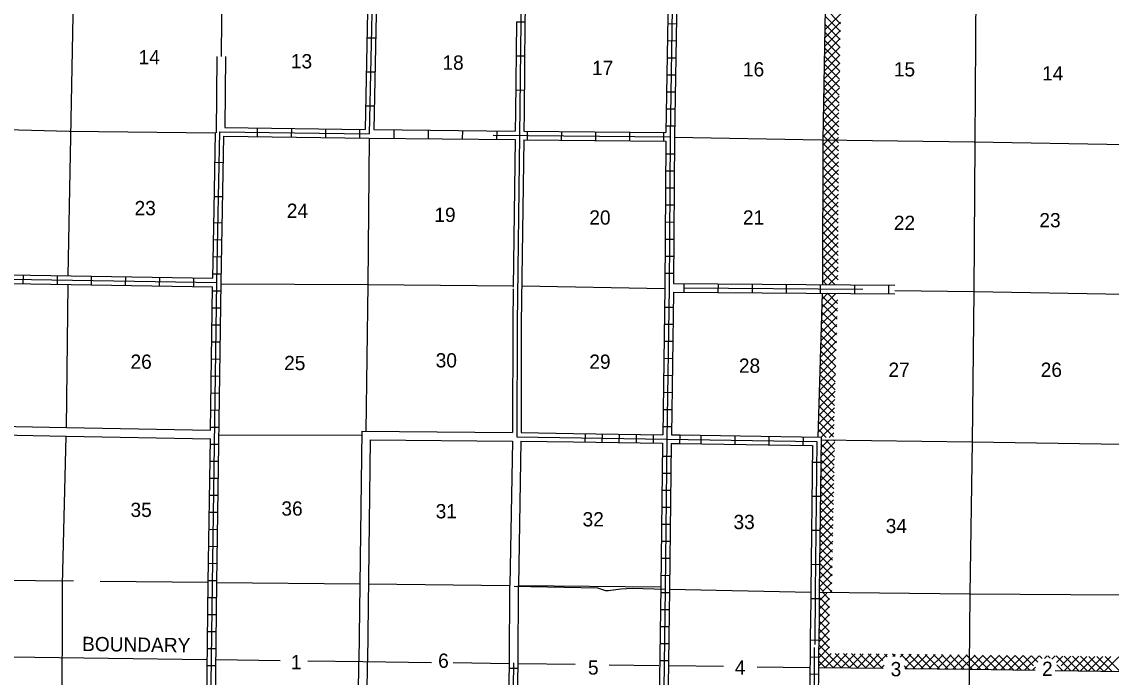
# Model space of a CAD drawing. Extents: x 1172052 to 1638052, y 15900200 to 16275684.
# Drawn here: x 1332436 to 1370566, y 15990290 to 16013242 of the extents above; entities that cross this region are included whole.
import ezdxf

# ---------------------------------------------------------------- set-up
doc = ezdxf.new("R2010")
doc.units = 0
for name, color, linetype in [('L10', 7, 'Continuous'), ('L11', 7, 'Continuous'), ('L13', 7, 'Continuous'), ('L14', 7, 'Continuous'), ('L37', 7, 'Continuous'), ('L8', 7, 'Continuous'), ('L9', 7, 'Continuous')]:
    doc.layers.add(name, color=color, linetype=linetype)

msp = doc.modelspace()

# ---------------------------------------------------------------- linework, layer by layer
at = {"layer": 'L10'}
for p, q in [((1349714, 16010069), (1349707, 16009416)), ((1350014, 16010069), (1350007, 16009413)), ((1349703, 16009116), (1349637, 16003946)), ((1349911, 15998855), (1351741, 15998828)), ((1349608, 15998558), (1349519, 15993506)), ((1349908, 15998555), (1349819, 15993502)), ((1349908, 15998555), (1351749, 15998528)), ((1349509, 15990791), (1349518, 15993506)), ((1349809, 15990790), (1349818, 15993502))]:
    msp.add_line(p, q, dxfattribs=at)
for points in [[(1349855, 16009265), (1349770, 16002682), (1349761, 15998707)], [(1350003, 16009113), (1349920, 16002681), (1349911, 15998855)], [(1349636, 16003891), (1349620, 16002683), (1349611, 15998858)], [(1344339, 15998910), (1349611, 15998858)], [(1344635, 15998607), (1349608, 15998558)], [(1344188, 15988395), (1344224, 15989637), (1344231, 15990844)], [(1344488, 15988392), (1344524, 15989632), (1344531, 15990840)]]:
    msp.add_lwpolyline(points, dxfattribs=at)
at = {"layer": 'L11'}
for points in [[(1339265, 16012028), (1339243, 16009350)], [(1339565, 16012025), (1339544, 16009540)], [(1328653, 15999144), (1333996, 15999031), (1339041, 15998936)], [(1328797, 15998841), (1333993, 15998731), (1339036, 15998636)], [(1344339, 15998910), (1344232, 15990843)], [(1344635, 15998607), (1344532, 15990840)]]:
    msp.add_lwpolyline(points, dxfattribs=at)
at = {"layer": 'L13'}
for p, q in [((1349937, 16003993), (1354945, 16003906)), ((1360451, 16003736), (1360298, 15998696)), ((1339338, 15998781), (1344337, 15998766)), ((1328731, 15993719), (1334249, 15993662)), ((1335178, 15993653), (1338964, 15993614)), ((1339264, 15993611), (1344268, 15993559)), ((1344568, 15993556), (1349519, 15993506)), ((1349818, 15993502), (1354802, 15993451)), ((1355101, 15993370), (1360050, 15993274))]:
    msp.add_line(p, q, dxfattribs=at)
for points in [[(1360660, 16027468), (1360663, 16024852), (1360643, 16019606), (1360565, 16014360), (1360471, 16009098), (1360461, 16004053)], [(1334280, 16019789), (1334245, 16014693), (1334051, 16004346)], [(1339526, 16019791), (1339438, 16014686), (1339415, 16012026)], [(1365854, 16016028), (1365824, 16014353), (1365795, 16009015), (1365759, 16003794), (1365698, 15998531), (1365619, 15993210), (1365576, 15988119)], [(1318389, 16009655), (1323567, 16009598), (1328809, 16009557), (1334092, 16009415), (1339215, 16009350)], [(1344597, 16009166), (1344549, 16004045), (1344481, 15998909)], [(1355280, 16009197), (1360428, 16009107), (1365770, 16009032), (1371079, 16008940), (1376138, 16008916)], [(1334046, 16004046), (1333988, 15999032)], [(1339414, 16004060), (1344549, 16004045), (1349637, 16003996)], [(1362996, 16003837), (1365759, 16003794), (1371043, 16003702), (1376293, 16003619), (1376831, 16003623)], [(1333983, 15998732), (1333849, 15993536), (1333838, 15988519)], [(1360410, 15998598), (1365698, 15998531), (1370965, 15998448), (1376198, 15998332)], [(1360350, 15993269), (1365619, 15993210), (1370912, 15993177), (1376187, 15993085), (1377514, 15993071)]]:
    msp.add_lwpolyline(points, dxfattribs=at)
at = {"layer": 'L37'}
for p, q in [((1361093, 16013175), (1360554, 16013715)), ((1360540, 16012956), (1361099, 16013515)), ((1361088, 16012898), (1360549, 16013437)), ((1360530, 16012380), (1361089, 16012939)), ((1360535, 16012668), (1361094, 16013227)), ((1361078, 16012342), (1360539, 16012881)), ((1361083, 16012620), (1360544, 16013159)), ((1360525, 16012092), (1361084, 16012651)), ((1361073, 16012064), (1360534, 16012603)), ((1360519, 16011804), (1361079, 16012363)), ((1361068, 16011786), (1360529, 16012325)), ((1360509, 16011228), (1361068, 16011787)), ((1360514, 16011516), (1361073, 16012075)), ((1361058, 16011230), (1360519, 16011770)), ((1361063, 16011508), (1360524, 16012048)), ((1360504, 16010940), (1361063, 16011499)), ((1361053, 16010953), (1360514, 16011492)), ((1360499, 16010652), (1361058, 16011211)), ((1361048, 16010675), (1360509, 16011214)), ((1360488, 16010076), (1361047, 16010635)), ((1360494, 16010364), (1361053, 16010923)), ((1361038, 16010119), (1360499, 16010658)), ((1361043, 16010397), (1360504, 16010936)), ((1360483, 16009788), (1361042, 16010347)), ((1361033, 16009841), (1360494, 16010381)), ((1360478, 16009500), (1361037, 16010059)), ((1361023, 16009286), (1360484, 16009825)), ((1361028, 16009563), (1360489, 16010103)), ((1360470, 16008926), (1361027, 16009483)), ((1360473, 16009212), (1361032, 16009771)), ((1361019, 16009007), (1360479, 16009547)), ((1360470, 16008643), (1361022, 16009195)), ((1361019, 16008724), (1360474, 16009269)), ((1360469, 16008360), (1361019, 16008909)), ((1361018, 16008160), (1360470, 16008707)), ((1361018, 16008442), (1360471, 16008990)), ((1360468, 16007793), (1361018, 16008342)), ((1360469, 16008076), (1361018, 16008626)), ((1361017, 16007877), (1360469, 16008425)), ((1360468, 16007509), (1361017, 16008059)), ((1361016, 16007595), (1360469, 16008143)), ((1360467, 16007226), (1361017, 16007776)), ((1361016, 16007313), (1360468, 16007860)), ((1361015, 16007031), (1360468, 16007578)), ((1360466, 16006942), (1361016, 16007492)), ((1360466, 16006659), (1361016, 16007209)), ((1361015, 16006748), (1360467, 16007296)), ((1360465, 16006376), (1361015, 16006925)), ((1361014, 16006466), (1360467, 16007014)), ((1360465, 16006092), (1361014, 16006642)), ((1361013, 16005902), (1360465, 16006449)), ((1361014, 16006184), (1360466, 16006731)), ((1360464, 16005809), (1361014, 16006359)), ((1360464, 16005525), (1361013, 16006075)), ((1361012, 16005619), (1360465, 16006167)), ((1360463, 16005242), (1361013, 16005792)), ((1361012, 16005337), (1360464, 16005885)), ((1360462, 16004959), (1361012, 16005508)), ((1360462, 16004675), (1361012, 16005225)), ((1361011, 16004772), (1360463, 16005320)), ((1361011, 16005055), (1360464, 16005602)), ((1360461, 16004392), (1361011, 16004941)), ((1361010, 16004490), (1360463, 16005038)), ((1360461, 16004108), (1361010, 16004658)), ((1360906, 16004029), (1360461, 16004473)), ((1361010, 16004208), (1360462, 16004755)), ((1360618, 16004034), (1360461, 16004191)), ((1360668, 16004033), (1360994, 16004359)), ((1360436, 16003235), (1360929, 16003728)), ((1360445, 16003527), (1360651, 16003733)), ((1360990, 16003379), (1360636, 16003733)), ((1360427, 16002943), (1360994, 16003510)), ((1360974, 16002830), (1360440, 16003364)), ((1360982, 16003104), (1360448, 16003638)), ((1360418, 16002651), (1360985, 16003218)), ((1360966, 16002555), (1360431, 16003089)), ((1360400, 16002068), (1360968, 16002636)), ((1360409, 16002360), (1360977, 16002927)), ((1360957, 16002280), (1360423, 16002815)), ((1360391, 16001776), (1360959, 16002344)), ((1360941, 16001731), (1360406, 16002266)), ((1360949, 16002005), (1360415, 16002540)), ((1360383, 16001485), (1360951, 16002053)), ((1360933, 16001456), (1360398, 16001991)), ((1360365, 16000901), (1360933, 16001470)), ((1360374, 16001193), (1360942, 16001761)), ((1360917, 16000906), (1360381, 16001442)), ((1360925, 16001181), (1360390, 16001716)), ((1360356, 16000609), (1360925, 16001178)), ((1360909, 16000632), (1360373, 16001167)), ((1360347, 16000318), (1360916, 16000887)), ((1360901, 16000357), (1360365, 16000893)), ((1360329, 15999734), (1360899, 16000304)), ((1360338, 16000026), (1360908, 16000595)), ((1360884, 15999808), (1360348, 16000344)), ((1360893, 16000082), (1360356, 16000618)), ((1360321, 15999443), (1360890, 16000013)), ((1360876, 15999533), (1360340, 16000069)), ((1360312, 15999151), (1360882, 15999721)), ((1360860, 15998983), (1360323, 15999520)), ((1360868, 15999258), (1360331, 15999795)), ((1360303, 15998859), (1360873, 15999430)), ((1360852, 15998709), (1360315, 15999246)), ((1360419, 15998693), (1360865, 15999138)), ((1360590, 15998688), (1360306, 15998971)), ((1360694, 15998685), (1360856, 15998847)), ((1360407, 15998319), (1360687, 15998599)), ((1360878, 15997998), (1360408, 15998468)), ((1360422, 15998052), (1360888, 15998518)), ((1360884, 15998275), (1360561, 15998599)), ((1360889, 15998553), (1360841, 15998600)), ((1360418, 15997765), (1360883, 15998229)), ((1360873, 15997721), (1360424, 15998169)), ((1360409, 15997190), (1360871, 15997652)), ((1360414, 15997477), (1360877, 15997941)), ((1360862, 15997166), (1360416, 15997612)), ((1360867, 15997443), (1360420, 15997891)), ((1360405, 15996903), (1360865, 15997364)), ((1360856, 15996889), (1360411, 15997333)), ((1360400, 15996616), (1360860, 15997075)), ((1360850, 15996612), (1360407, 15997055)), ((1360392, 15996041), (1360848, 15996498)), ((1360396, 15996329), (1360854, 15996786)), ((1360839, 15996057), (1360399, 15996498)), ((1360845, 15996334), (1360403, 15996776)), ((1360387, 15995754), (1360842, 15996209)), ((1360834, 15995780), (1360394, 15996219)), ((1360383, 15995467), (1360837, 15995921)), ((1360828, 15995502), (1360390, 15995940)), ((1360374, 15994892), (1360825, 15995343)), ((1360379, 15995180), (1360831, 15995632)), ((1360817, 15994948), (1360382, 15995383)), ((1360823, 15995225), (1360386, 15995662)), ((1360370, 15994605), (1360820, 15995055)), ((1360812, 15994670), (1360378, 15995105)), ((1360366, 15994318), (1360814, 15994766)), ((1360801, 15994116), (1360369, 15994547)), ((1360806, 15994393), (1360373, 15994826)), ((1360357, 15993744), (1360802, 15994189)), ((1360361, 15994031), (1360808, 15994478)), ((1360795, 15993838), (1360365, 15994269)), ((1360352, 15993456), (1360797, 15993901)), ((1360790, 15993561), (1360361, 15993990)), ((1360499, 15993286), (1360352, 15993433)), ((1360784, 15993284), (1360356, 15993712)), ((1360465, 15993286), (1360791, 15993612)), ((1360343, 15992678), (1360712, 15993046)), ((1360346, 15992964), (1360614, 15993231)), ((1360712, 15992734), (1360348, 15993098)), ((1360712, 15993017), (1360478, 15993251)), ((1360746, 15993284), (1360785, 15993323)), ((1360340, 15992392), (1360712, 15992763)), ((1360712, 15992451), (1360345, 15992818)), ((1360337, 15992106), (1360712, 15992481)), ((1360712, 15991885), (1360339, 15992258)), ((1360712, 15992168), (1360342, 15992538)), ((1360331, 15991534), (1360712, 15991915)), ((1360334, 15991820), (1360712, 15992198)), ((1360712, 15991603), (1360336, 15991979)), ((1360327, 15991248), (1360712, 15991632)), ((1360712, 15991320), (1360332, 15991699)), ((1360321, 15990676), (1360769, 15991124)), ((1360324, 15990962), (1360712, 15991349)), ((1360844, 15990622), (1360326, 15991139)), ((1361130, 15990618), (1360329, 15991419)), ((1360554, 15990626), (1361049, 15991121)), ((1360833, 15990622), (1361328, 15991117)), ((1361416, 15990615), (1360909, 15991122)), ((1361703, 15990611), (1361195, 15991119)), ((1361989, 15990608), (1361481, 15991116)), ((1332029, 15991007), (1338911, 15990915)), ((1339241, 15990911), (1341479, 15990881)), ((1342444, 15990868), (1344374, 15990842)), ((1344374, 15990842), (1346778, 15990810)), ((1347534, 15990800), (1349491, 15990774)), ((1349814, 15990770), (1351809, 15990743)), ((1360557, 15990626), (1360323, 15990860)), ((1361112, 15990619), (1361608, 15991114)), ((1361392, 15990615), (1361888, 15991111)), ((1361671, 15990612), (1362167, 15991108)), ((1362276, 15990604), (1361767, 15991112)), ((1361950, 15990608), (1362447, 15991105)), ((1362562, 15990600), (1362054, 15991109)), ((1362230, 15990605), (1362726, 15991101)), ((1362568, 15990878), (1362340, 15991106)), ((1362722, 15991007), (1362626, 15991102)), ((1362999, 15991012), (1362912, 15991099)), ((1362919, 15991011), (1363006, 15991098)), ((1363180, 15990989), (1363286, 15991095)), ((1363708, 15990586), (1363198, 15991096)), ((1363347, 15990591), (1363845, 15991088)), ((1363358, 15990884), (1363565, 15991092)), ((1363994, 15990582), (1363484, 15991093)), ((1363626, 15990587), (1364125, 15991085)), ((1364281, 15990579), (1363770, 15991089)), ((1363906, 15990584), (1364404, 15991082)), ((1364567, 15990575), (1364056, 15991086)), ((1364185, 15990580), (1364684, 15991079)), ((1364854, 15990572), (1364343, 15991083)), ((1364464, 15990576), (1364963, 15991076)), ((1365140, 15990568), (1364629, 15991080)), ((1364744, 15990573), (1365243, 15991072)), ((1365427, 15990564), (1364915, 15991076)), ((1365023, 15990569), (1365523, 15991069)), ((1365713, 15990561), (1365201, 15991073)), ((1365302, 15990566), (1365802, 15991066)), ((1365999, 15990557), (1365487, 15991070)), ((1365582, 15990562), (1366082, 15991063)), ((1366286, 15990554), (1365773, 15991066)), ((1365861, 15990559), (1366362, 15991060)), ((1366572, 15990550), (1366059, 15991063)), ((1366140, 15990555), (1366641, 15991056)), ((1366859, 15990546), (1366345, 15991060)), ((1366420, 15990552), (1366921, 15991053)), ((1367145, 15990543), (1366631, 15991057)), ((1366699, 15990548), (1367200, 15991050)), ((1367432, 15990539), (1366918, 15991053)), ((1366978, 15990545), (1367480, 15991047)), ((1367718, 15990536), (1367204, 15991050)), ((1367257, 15990541), (1367760, 15991044)), ((1367844, 15990692), (1367490, 15991047)), ((1367537, 15990538), (1368039, 15991040)), ((1367999, 15990821), (1367776, 15991043)), ((1368153, 15990949), (1368062, 15991040)), ((1368228, 15990946), (1368319, 15991037)), ((1368432, 15990953), (1368348, 15991037)), ((1368484, 15990919), (1368599, 15991034)), ((1369150, 15990518), (1368634, 15991034)), ((1368651, 15990803), (1368878, 15991031)), ((1368816, 15990685), (1369158, 15991028)), ((1369437, 15990514), (1368920, 15991030)), ((1368933, 15990520), (1369438, 15991024)), ((1369723, 15990510), (1369206, 15991027)), ((1369213, 15990517), (1369717, 15991021)), ((1369492, 15990513), (1369997, 15991018)), ((1370010, 15990507), (1369493, 15991024)), ((1369771, 15990510), (1370276, 15991015)), ((1370296, 15990503), (1369779, 15991020)), ((1370051, 15990506), (1370556, 15991012)), ((1370583, 15990499), (1370065, 15991017)), ((1370330, 15990503), (1370836, 15991008)), ((1370869, 15990496), (1370351, 15991014)), ((1352993, 15990728), (1354734, 15990704)), ((1355076, 15990700), (1356994, 15990674)), ((1358177, 15990659), (1359999, 15990634)), ((1362509, 15990601), (1362618, 15990710)), ((1363421, 15990590), (1363318, 15990693)), ((1367816, 15990534), (1367920, 15990638)), ((1368864, 15990521), (1368661, 15990724))]:
    msp.add_line(p, q, dxfattribs=at)
for points in [[(1360321, 15990629), (1362590, 15990604)], [(1363360, 15990595), (1365596, 15990570), (1367908, 15990535)], [(1368608, 15990524), (1371005, 15990487), (1373240, 15990469)]]:
    msp.add_lwpolyline(points, dxfattribs=at)
at = {"layer": 'L8'}
for p, q in [((1350070, 16014389), (1350048, 16013237)), ((1355062, 16014358), (1354982, 16009365)), ((1355362, 16014328), (1355280, 16009211)), ((1355044, 16013178), (1355342, 16013173)), ((1355035, 16012581), (1355333, 16012576)), ((1355025, 16011985), (1355323, 16011980)), ((1355016, 16011388), (1355314, 16011383)), ((1355006, 16010792), (1355304, 16010787)), ((1354996, 16010195), (1355295, 16010190)), ((1354987, 16009599), (1355285, 16009594)), ((1355280, 16009213), (1355246, 16004079)), ((1354977, 16008618), (1355275, 16008616)), ((1354973, 16008021), (1355271, 16008019)), ((1354969, 16007425), (1355267, 16007423)), ((1354965, 16006828), (1355263, 16006826)), ((1339118, 16004262), (1339164, 16006678)), ((1339157, 16006209), (1339455, 16006203)), ((1354961, 16006232), (1355259, 16006230)), ((1339145, 16005612), (1339443, 16005607)), ((1354957, 16005635), (1355255, 16005633)), ((1339133, 16005017), (1339431, 16005011)), ((1354953, 16005038), (1355251, 16005036)), ((1339122, 16004421), (1339420, 16004415)), ((1354949, 16004442), (1355248, 16004440)), ((1339041, 15998936), (1339113, 16003962)), ((1339112, 16003823), (1339410, 16003819)), ((1355243, 16003779), (1355171, 15998778)), ((1339103, 16003227), (1339401, 16003223)), ((1354936, 16003250), (1355234, 16003245)), ((1339095, 16002630), (1339393, 16002626)), ((1354927, 16002653), (1355226, 16002649)), ((1339086, 16002034), (1339384, 16002030)), ((1354919, 16002057), (1355217, 16002052)), ((1339077, 16001437), (1339376, 16001433)), ((1354910, 16001460), (1355208, 16001456)), ((1339069, 16000841), (1339367, 16000836)), ((1354902, 16000864), (1355200, 16000859)), ((1354893, 16000267), (1355191, 16000263)), ((1339060, 16000244), (1339358, 16000240)), ((1339052, 15999648), (1339350, 15999643)), ((1354884, 15999670), (1355183, 15999666)), ((1339043, 15999051), (1339341, 15999047)), ((1351741, 15998828), (1354871, 15998783)), ((1352149, 15998821), (1352145, 15998523)), ((1352746, 15998813), (1352741, 15998514)), ((1353342, 15998804), (1353338, 15998506)), ((1353939, 15998795), (1353934, 15998497)), ((1354535, 15998787), (1354531, 15998489)), ((1354876, 15999074), (1355174, 15999070)), ((1355470, 15998473), (1355475, 15998773)), ((1338964, 15993614), (1339036, 15998636)), ((1339034, 15998455), (1339333, 15998450)), ((1351749, 15998528), (1354866, 15998483)), ((1354866, 15998483), (1354802, 15993451)), ((1354862, 15998036), (1355160, 15998032)), ((1339026, 15997858), (1339324, 15997854)), ((1339017, 15997261), (1339316, 15997257)), ((1354854, 15997439), (1355152, 15997436)), ((1354846, 15996843), (1355144, 15996839)), ((1339009, 15996665), (1339307, 15996661)), ((1354839, 15996246), (1355137, 15996243)), ((1339000, 15996068), (1339298, 15996064)), ((1338991, 15995472), (1339290, 15995468)), ((1354831, 15995650), (1355129, 15995646)), ((1354823, 15995053), (1355121, 15995049)), ((1338983, 15994875), (1339281, 15994871)), ((1338974, 15994279), (1339273, 15994274)), ((1354815, 15994457), (1355114, 15994453)), ((1354808, 15993860), (1355106, 15993856)), ((1338898, 15988463), (1338964, 15993614)), ((1338966, 15993682), (1339264, 15993678)), ((1339198, 15988459), (1339264, 15993611)), ((1354802, 15993451), (1354735, 15988276)), ((1338958, 15993085), (1339256, 15993082)), ((1354800, 15993257), (1355098, 15993253)), ((1354792, 15992667), (1355091, 15992663)), ((1338950, 15992489), (1339248, 15992485)), ((1338943, 15991892), (1339241, 15991888)), ((1354785, 15992070), (1355083, 15992067)), ((1360017, 15988207), (1360041, 15991995)), ((1360317, 15988203), (1360341, 15991993)), ((1360342, 15991581), (1360044, 15991583)), ((1338935, 15991296), (1339233, 15991292)), ((1354777, 15991474), (1355075, 15991470)), ((1349470, 15988359), (1349509, 15990793)), ((1349770, 15988355), (1349809, 15990788)), ((1354769, 15990877), (1355068, 15990873)), ((1360334, 15990985), (1360036, 15990987)), ((1338927, 15990699), (1339226, 15990695)), ((1349805, 15990591), (1349506, 15990596)), ((1360330, 15990389), (1360032, 15990391))]:
    msp.add_line(p, q, dxfattribs=at)
for points in [[(1355274, 16019738), (1355214, 16014480), (1355130, 16009214)], [(1349918, 16015448), (1349923, 16014539), (1349898, 16013240)], [(1354979, 16009065), (1354945, 16003932), (1354871, 15998783)], [(1355130, 16009214), (1355095, 16003930), (1355018, 15998631)], [(1339264, 15993611), (1339415, 16004107), (1339464, 16006669)], [(1339046, 15988311), (1339113, 15993552), (1339265, 16004110), (1339300, 16005952)], [(1355171, 15998778), (1355475, 15998773)], [(1349761, 15998707), (1355018, 15998631)], [(1355018, 15998631), (1354951, 15993373), (1354883, 15988123)], [(1355018, 15998631), (1360259, 15998547), (1360200, 15993288), (1360188, 15991440)], [(1355166, 15998478), (1355101, 15993371), (1355035, 15988271)], [(1355166, 15998478), (1355470, 15998473)], [(1349668, 15993474), (1352584, 15993420), (1352864, 15993328), (1352975, 15993332), (1353401, 15993384), (1353805, 15993414), (1354951, 15993373)], [(1360097, 15982786), (1360108, 15984278), (1360233, 15984909), (1360402, 15985414), (1360490, 15986026), (1360461, 15986551), (1360140, 15986988), (1360166, 15988055), (1360187, 15991334)], [(1349617, 15988208), (1349659, 15990791)]]:
    msp.add_lwpolyline(points, dxfattribs=at)
at = {"layer": 'L9'}
for p, q in [((1344855, 16014429), (1344752, 16009464)), ((1349748, 16013241), (1349714, 16010069)), ((1349749, 16013241), (1350047, 16013238)), ((1350048, 16013238), (1350014, 16010069)), ((1344519, 16012685), (1344818, 16012679)), ((1349736, 16012048), (1350034, 16012045)), ((1344495, 16011492), (1344793, 16011486)), ((1349723, 16010855), (1350021, 16010852)), ((1344470, 16010299), (1344768, 16010293)), ((1340680, 16009522), (1340676, 16009224)), ((1341873, 16009505), (1341869, 16009207)), ((1343066, 16009488), (1343062, 16009190)), ((1344259, 16009471), (1344255, 16009173)), ((1344752, 16009464), (1349707, 16009416)), ((1345459, 16009458), (1345455, 16009158)), ((1346659, 16009446), (1346655, 16009146)), ((1347859, 16009434), (1347855, 16009134)), ((1349059, 16009423), (1349055, 16009123)), ((1344597, 16009166), (1349703, 16009116)), ((1350003, 16009113), (1354979, 16009065)), ((1350007, 16009413), (1354982, 16009365)), ((1350129, 16009411), (1350126, 16009113)), ((1351322, 16009400), (1351319, 16009101)), ((1352515, 16009388), (1352512, 16009090)), ((1353708, 16009377), (1353705, 16009078)), ((1354901, 16009365), (1354898, 16009067)), ((1339196, 16008321), (1339495, 16008315)), ((1339174, 16007128), (1339472, 16007122)), ((1332489, 16004072), (1332494, 16004371)), ((1333682, 16004053), (1333687, 16004351)), ((1334875, 16004033), (1334880, 16004331)), ((1336068, 16004013), (1336073, 16004311)), ((1337261, 16003994), (1337266, 16004292)), ((1338454, 16003974), (1338459, 16004272)), ((1355246, 16004079), (1362997, 16004015)), ((1355243, 16003779), (1362995, 16003715)), ((1355612, 16004075), (1355610, 16003777)), ((1355611, 16003926), (1361875, 16003874)), ((1356805, 16004065), (1356803, 16003767)), ((1357999, 16004055), (1357996, 16003757)), ((1359192, 16004046), (1359189, 16003747)), ((1360385, 16004036), (1360382, 16003738)), ((1361578, 16004026), (1361576, 16003728)), ((1362773, 16004019), (1362770, 16003721)), ((1356209, 15998462), (1356214, 15998761)), ((1357402, 15998443), (1357407, 15998742)), ((1358595, 15998424), (1358600, 15998722)), ((1359788, 15998405), (1359793, 15998703)), ((1360102, 15997824), (1360400, 15997820)), ((1360088, 15996631), (1360387, 15996627)), ((1360075, 15995438), (1360373, 15995434)), ((1360062, 15994244), (1360360, 15994241)), ((1360049, 15993051), (1360348, 15993049)), ((1360350, 15993250), (1360366, 15993266))]:
    msp.add_line(p, q, dxfattribs=at)
for points in [[(1344784, 16019840), (1344760, 16018165), (1344708, 16014607), (1344599, 16009317)], [(1344562, 16014796), (1344452, 16009469)], [(1349898, 16013240), (1349855, 16009265)], [(1339544, 16009540), (1344452, 16009469)], [(1339164, 16006678), (1339215, 16009350)], [(1339300, 16005932), (1339366, 16009392), (1344599, 16009317)], [(1339464, 16006669), (1339513, 16009240), (1344597, 16009167)], [(1348934, 16009274), (1355130, 16009214)], [(1318177, 16004472), (1323267, 16004332), (1324376, 16004357), (1328667, 16004279), (1331316, 16004241), (1339265, 16004110)], [(1318329, 16004618), (1323267, 16004482), (1324375, 16004507), (1328669, 16004429), (1331319, 16004391), (1339118, 16004262)], [(1323598, 16004189), (1324376, 16004207), (1328664, 16004129), (1331314, 16004091), (1339113, 16003962)], [(1339415, 16004107), (1339415, 16004130)], [(1355475, 15998773), (1360411, 15998694), (1360350, 15993287), (1360342, 15991993)], [(1355470, 15998473), (1360108, 15998399), (1360050, 15993290), (1360042, 15991995)]]:
    msp.add_lwpolyline(points, dxfattribs=at)

# ---------------------------------------------------------------- texts
at = {"layer": 'L14'}
for s, p in [('14', (1336524, 16011752)), ('13', (1341854, 16011610)), ('18', (1347159, 16011563)), ('17', (1352394, 16011375)), ('16', (1357676, 16011327)), ('15', (1362958, 16011327)), ('14', (1368146, 16011186)), ('23', (1336383, 16006468)), ('24', (1341712, 16006374)), ('19', (1346876, 16006232)), ('20', (1352300, 16006138)), ('21', (1357676, 16006138)), ('22', (1362958, 16005949)), ('23', (1368052, 16006044)), ('26', (1336241, 16001090)), ('25', (1341618, 16001043)), ('30', (1346923, 16001137)), ('29', (1352300, 16001090)), ('28', (1357535, 16000949)), ('27', (1362770, 16000807)), ('26', (1368099, 16000807)), ('36', (1341523, 15995948)), ('35', (1336241, 15995901)), ('31', (1346923, 15995853)), ('32', (1352064, 15995570)), ('33', (1357346, 15995476)), ('34', (1362675, 15995335)), ('6', (1347008, 15990619)), ('1', (1341854, 15990570)), ('5', (1352253, 15990381)), ('4', (1357393, 15990381)), ('3', (1362846, 15990323)), ('2', (1368146, 15990334))]:
    msp.add_text(s, height=500, rotation=0, dxfattribs=at).set_placement(p)
at = {"layer": 'L37'}
msp.add_text('BOUNDARY', height=500, rotation=359.2371, dxfattribs=at).set_placement((1334544, 15991208))

doc.saveas('drawing.dxf')
